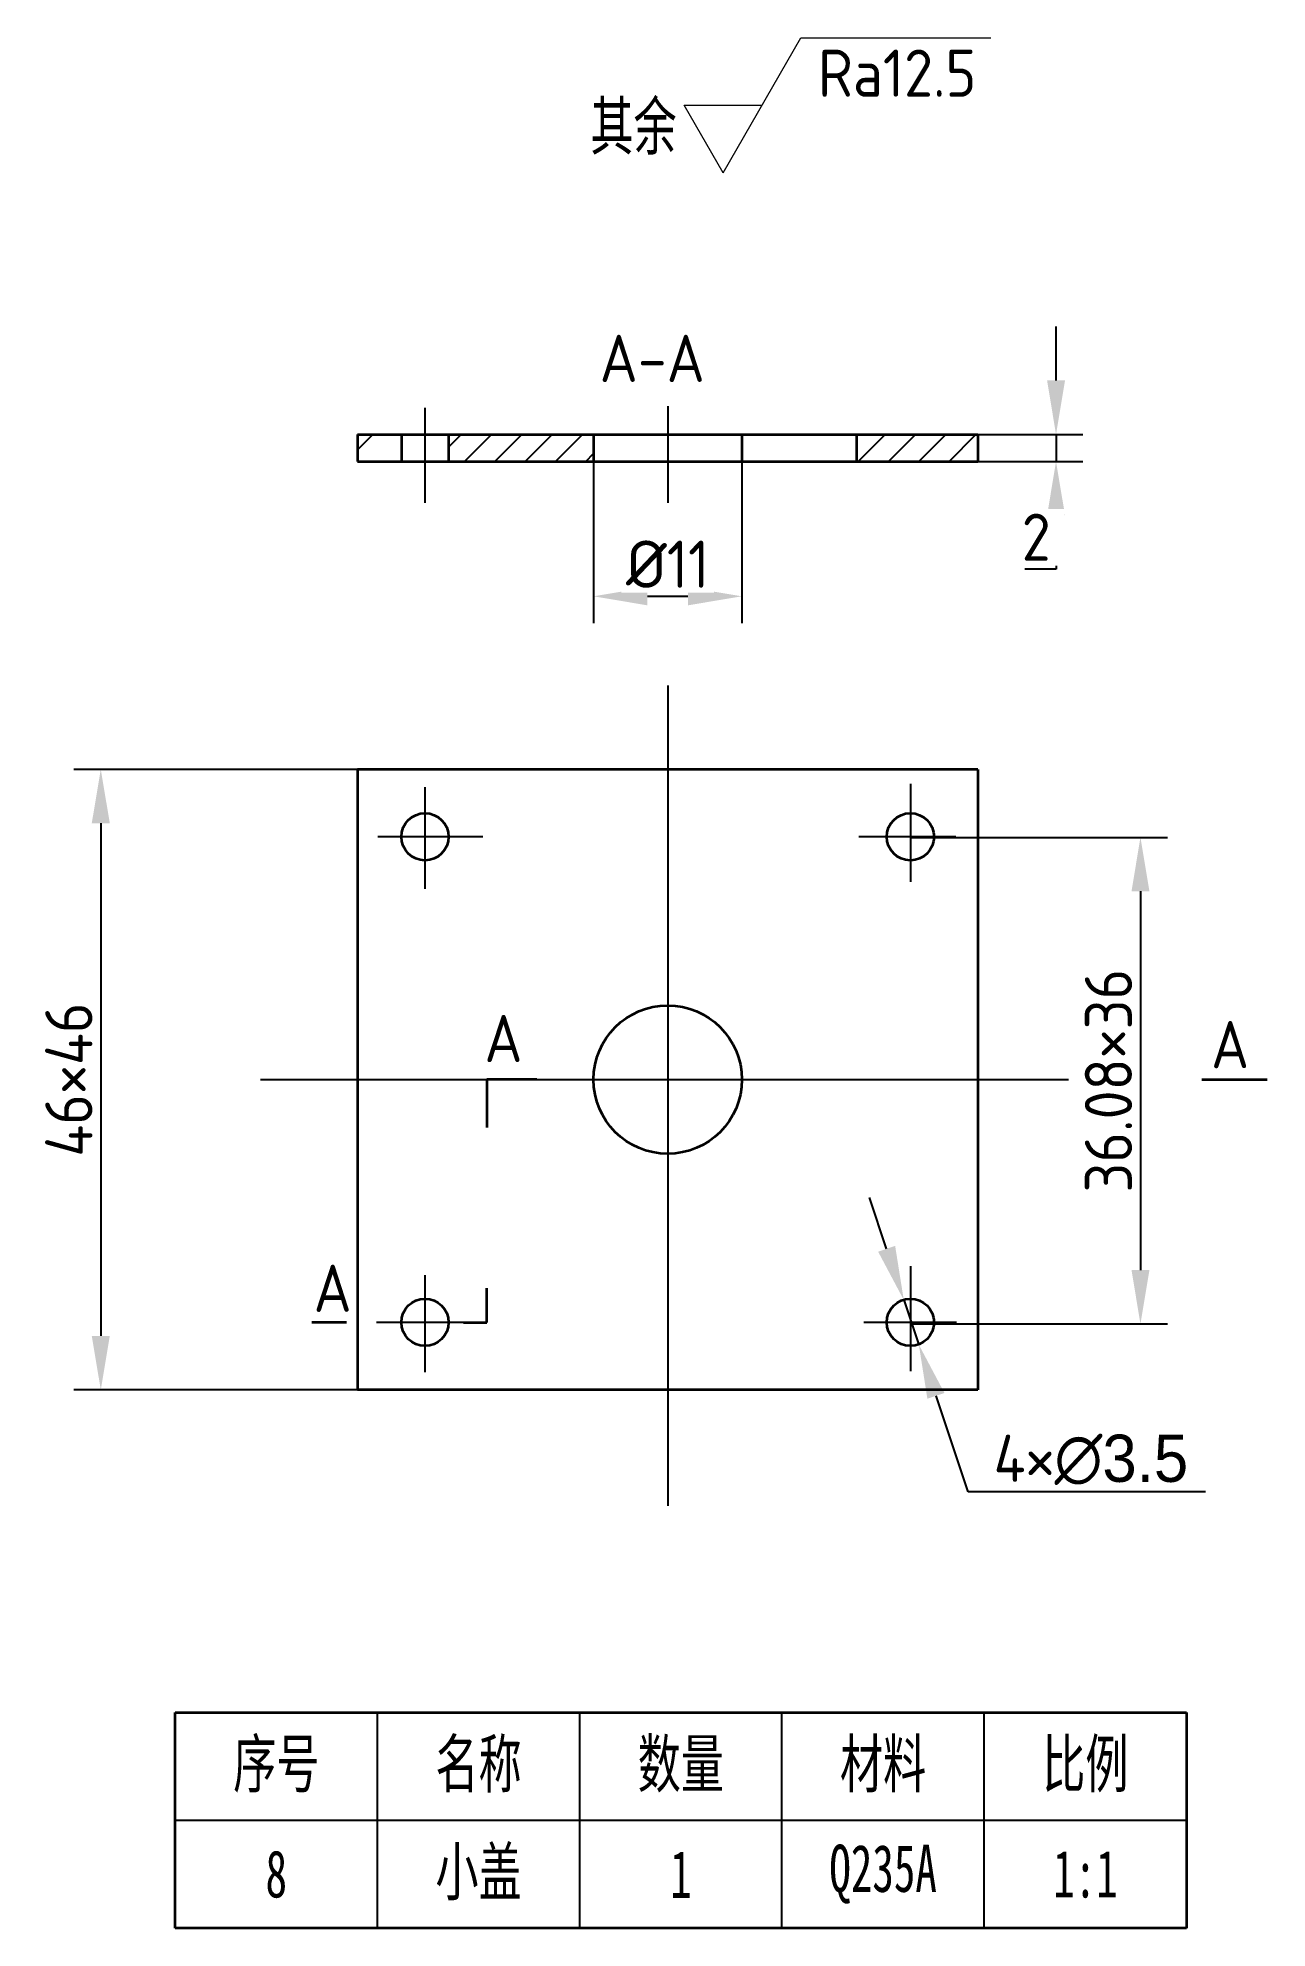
# Model space of a CAD drawing. Header units: millimetres. Extents: x 2288 to 2379, y 1456 to 1596.
import ezdxf

# ---------------------------------------------------------------- set-up
doc = ezdxf.new("R2010")
doc.units = ezdxf.units.MM
doc.linetypes.add('CENTERX2', pattern=[101.6, 63.5, -12.7, 12.7, -12.7])
doc.linetypes.add('HIDDENX2', pattern=[19.05, 12.7, -6.35])
for name, color, linetype in [('中心线', 1, 'CENTERX2'), ('标注', 3, 'Continuous'), ('细实线', 7, 'Continuous'), ('虚线', 7, 'HIDDENX2')]:
    doc.layers.add(name, color=color, linetype=linetype)
doc.layers.add('粗实线', color=7, linetype='Continuous', lineweight=35)
doc.styles.add('ISOCP', font='isocp.shx', dxfattribs={"height": 3.5})
doc.styles.add('仿宋', font='simfang.ttf', dxfattribs={"width": 0.67, "height": 3.5})
doc.styles.add('长仿宋体', font='simfang.ttf', dxfattribs={"width": 0.67, "height": 3.5})
doc.dimstyles.new('ISO-25$0', dxfattribs={"dimtxt": 3.5, "dimasz": 4, "dimexe": 2, "dimexo": 0, "dimtad": 1, "dimtoh": 1, "dimdsep": 46, "dimtxsty": 'ISOCP', "dimcen": 2.5, "dimadec": 0, "dimazin": 0, "dimtfac": 1, "dimtmove": 0, "dimatfit": 3, "dimfxl": 1, "dimtfill": 1, "dimarcsym": 0})
doc.dimstyles.new('ISO-25$3', dxfattribs={"dimtxt": 3.5, "dimasz": 4, "dimexe": 2, "dimexo": 0, "dimtad": 1, "dimtoh": 1, "dimdsep": 46, "dimtxsty": 'ISOCP', "dimcen": 2.5, "dimadec": 0, "dimazin": 0, "dimtfac": 1, "dimtmove": 0, "dimatfit": 3, "dimfxl": 1, "dimtfill": 1, "dimarcsym": 0})

# ---------------------------------------------------------------- blocks, each defined once
blk = doc.blocks.new('*D12')
at = {"layer": 'Defpoints', "color": 0, "ltscale": 0.01, "transparency": 16777216}
for p in [(2311.98, 1541.67), (2292.94, 1495.67), (2311.98, 1495.67)]:
    blk.add_point(p, dxfattribs=at)
at = {"layer": '标注', "color": 0, "lineweight": -2, "ltscale": 0.01, "transparency": 16777216}
for p, q in [((2311.98, 1541.67), (2290.94, 1541.67)), ((2292.94, 1537.67), (2292.94, 1499.67)), ((2311.98, 1495.67), (2290.94, 1495.67))]:
    blk.add_line(p, q, dxfattribs=at)
at = {"layer": '标注', "color": 0, "ltscale": 0.01, "transparency": 16777216}
for points in [[(2292.27, 1537.67), (2293.61, 1537.67), (2292.94, 1541.67)], [(2292.27, 1499.67), (2293.61, 1499.67), (2292.94, 1495.67)]]:
    blk.add_solid(points, dxfattribs=at)
at = {"layer": '标注', "color": 0, "ltscale": 0.01, "transparency": 16777216, "insert": (2290.57, 1518.67), "char_height": 3.5, "attachment_point": 5, "rotation": 90, "style": 'ISOCP', "bg_fill": 3, "box_fill_scale": 1.1, "bg_fill_color": 256, "bg_fill_true_color": 13158600, "bg_fill_transparency": 0}
blk.add_mtext('46×46', dxfattribs=at)
blk = doc.blocks.new('*D13')
at = {"layer": 'Defpoints', "color": 0, "ltscale": 0.01, "transparency": 16777216}
for p in [(2353.05, 1536.63), (2353.05, 1500.55), (2370.04, 1500.55)]:
    blk.add_point(p, dxfattribs=at)
at = {"layer": '标注', "color": 0, "lineweight": -2, "ltscale": 0.01, "transparency": 16777216}
for p, q in [((2353.05, 1536.63), (2372.04, 1536.63)), ((2370.04, 1532.63), (2370.04, 1504.55)), ((2353.05, 1500.55), (2372.04, 1500.55))]:
    blk.add_line(p, q, dxfattribs=at)
at = {"layer": '标注', "color": 0, "ltscale": 0.01, "transparency": 16777216}
for points in [[(2369.38, 1532.63), (2370.71, 1532.63), (2370.04, 1536.63)], [(2369.38, 1504.55), (2370.71, 1504.55), (2370.04, 1500.55)]]:
    blk.add_solid(points, dxfattribs=at)
at = {"layer": '标注', "color": 0, "ltscale": 0.01, "transparency": 16777216, "insert": (2367.67, 1518.59), "char_height": 3.5, "attachment_point": 5, "rotation": 90, "style": 'ISOCP', "bg_fill": 3, "box_fill_scale": 1.1, "bg_fill_color": 256, "bg_fill_true_color": 13158600, "bg_fill_transparency": 0}
blk.add_mtext('36.08×36', dxfattribs=at)
blk = doc.blocks.new('*D14')
at = {"layer": 'Defpoints', "color": 0, "ltscale": 0.01, "transparency": 16777216}
for p in [(2352.49, 1502.33), (2353.61, 1499.01)]:
    blk.add_point(p, dxfattribs=at)
at = {"layer": '标注', "color": 0, "lineweight": -2, "ltscale": 0.01, "transparency": 16777216}
for p, q in [((2351.22, 1506.12), (2349.95, 1509.92)), ((2352.49, 1502.33), (2353.61, 1499.01)), ((2357.26, 1488.11), (2354.88, 1495.22)), ((2374.86, 1488.11), (2357.26, 1488.11))]:
    blk.add_line(p, q, dxfattribs=at)
at = {"layer": '标注', "color": 0, "ltscale": 0.01, "transparency": 16777216}
for points in [[(2351.85, 1506.34), (2350.59, 1505.91), (2352.49, 1502.33)], [(2355.51, 1495.43), (2354.24, 1495.01), (2353.61, 1499.01)]]:
    blk.add_solid(points, dxfattribs=at)
at = {"layer": '标注', "color": 0, "ltscale": 0.01, "transparency": 16777216, "insert": (2366.37, 1490.48), "char_height": 3.5, "attachment_point": 5, "style": 'ISOCP', "bg_fill": 3, "box_fill_scale": 1.1, "bg_fill_color": 256, "bg_fill_true_color": 13158600, "bg_fill_transparency": 0}
blk.add_mtext('4×{\\fGulim|b0|i0|c134|p0;∅3.5}', dxfattribs=at)
blk = doc.blocks.new('*D15')
at = {"layer": 'Defpoints', "color": 0, "ltscale": 0.01, "transparency": 16777216}
for p in [(2357.91, 1566.5), (2357.91, 1564.5), (2363.78, 1564.5)]:
    blk.add_point(p, dxfattribs=at)
at = {"layer": '标注', "color": 0, "lineweight": -2, "ltscale": 0.01, "transparency": 16777216}
for p, q in [((2363.78, 1570.5), (2363.78, 1574.5)), ((2357.91, 1566.5), (2365.78, 1566.5)), ((2363.78, 1566.5), (2363.78, 1564.5)), ((2357.91, 1564.5), (2365.78, 1564.5)), ((2363.78, 1560.5), (2363.78, 1556.5)), ((2363.78, 1556.5), (2361.46, 1556.5))]:
    blk.add_line(p, q, dxfattribs=at)
at = {"layer": '标注', "color": 0, "ltscale": 0.01, "transparency": 16777216}
for points in [[(2363.12, 1570.5), (2364.45, 1570.5), (2363.78, 1566.5)], [(2363.12, 1560.5), (2364.45, 1560.5), (2363.78, 1564.5)]]:
    blk.add_solid(points, dxfattribs=at)
at = {"layer": '标注', "color": 0, "ltscale": 0.01, "transparency": 16777216, "insert": (2362.31, 1558.88), "char_height": 3.5, "attachment_point": 5, "style": 'ISOCP', "bg_fill": 3, "box_fill_scale": 1.1, "bg_fill_color": 256, "bg_fill_true_color": 13158600, "bg_fill_transparency": 0}
blk.add_mtext('2', dxfattribs=at)
blk = doc.blocks.new('*D16')
at = {"layer": 'Defpoints', "color": 0, "ltscale": 0.01, "transparency": 16777216}
for p in [(2329.48, 1564.5), (2340.48, 1564.5), (2340.48, 1554.5)]:
    blk.add_point(p, dxfattribs=at)
at = {"layer": '标注', "color": 0, "lineweight": -2, "ltscale": 0.01, "transparency": 16777216}
for p, q in [((2329.48, 1564.5), (2329.48, 1552.5)), ((2340.48, 1564.5), (2340.48, 1552.5)), ((2333.48, 1554.5), (2336.48, 1554.5))]:
    blk.add_line(p, q, dxfattribs=at)
at = {"layer": '标注', "color": 0, "ltscale": 0.01, "transparency": 16777216}
for points in [[(2333.48, 1555.17), (2333.48, 1553.83), (2329.48, 1554.5)], [(2336.48, 1555.17), (2336.48, 1553.83), (2340.48, 1554.5)]]:
    blk.add_solid(points, dxfattribs=at)
at = {"layer": '标注', "color": 0, "ltscale": 0.01, "transparency": 16777216, "insert": (2334.98, 1556.88), "char_height": 3.5, "attachment_point": 5, "style": 'ISOCP', "bg_fill": 3, "box_fill_scale": 1.1, "bg_fill_color": 256, "bg_fill_true_color": 13158600, "bg_fill_transparency": 0}
blk.add_mtext('{\\fISOCPEUR|b0|i0|c134|p0;%%C}11', dxfattribs=at)
blk = doc.blocks.new('小明细框')
at = {"lineweight": 35}
for p, q in [((-75, 0), (-75, 16)), ((-75, 16), (0, 16)), ((0, 16), (0, 0)), ((0, 0), (-75, 0))]:
    blk.add_line(p, q, dxfattribs=at)
at = {"lineweight": -3}
for p, q in [((-60, 0), (-60, 16)), ((-45, 0), (-45, 16)), ((-30, 0), (-30, 16)), ((-15, 0), (-15, 16)), ((-75, 8), (0, 8))]:
    blk.add_line(p, q, dxfattribs=at)
at = {"lineweight": 35, "char_height": 3.5, "attachment_point": 5, "style": '仿宋'}
for s, insert in [('\\pxqc;序号', (-67.5, 12)), ('\\pxqc;名称', (-52.5, 12)), ('\\pxqc;数量', (-37.5, 12)), ('\\pxqc;材料', (-22.5, 12)), ('\\pxqc;比例', (-7.5, 12))]:
    blk.add_mtext_dynamic_manual_height_columns(s, width=15, gutter_width=17.5, heights=[0], dxfattribs=dict(at, insert=insert))
blk = doc.blocks.new('去除表面')
at = {"layer": '标注', "lineweight": 0}
for p, q in [((0, 0), (5.77, 10)), ((0, 0), (-2.89, 5)), ((-2.89, 5), (2.89, 5))]:
    blk.add_line(p, q, dxfattribs=at)
blk = doc.blocks.new('去除材料')
at = {"layer": '粗实线', "color": 3, "lineweight": 0}
blk.add_line((5.77, 10), (19.84, 10), dxfattribs=at)
blk.add_blockref('去除表面', (0, 0), dxfattribs=at)
blk = doc.blocks.new('RA12.5NEW')
at = {"color": 3, "lineweight": 35}
blk.add_blockref('去除材料', (0, 0), dxfattribs=at)
at = {"color": 3, "lineweight": 0, "insert": (7.03, 9.13), "char_height": 3.5, "attachment_point": 1, "style": 'ISOCP'}
blk.add_mtext_dynamic_manual_height_columns('Ra12.5', width=14.0667, gutter_width=17.5, heights=[0], dxfattribs=at)

msp = doc.modelspace()

# ---------------------------------------------------------------- hatches: boundary and pattern name
at = {"layer": '细实线', "transparency": 33554687}
h = msp.add_hatch(dxfattribs=at)
h.set_pattern_fill('ANSI31', color=256, scale=0.5)
h.set_pattern_definition([(45, (-664.1663, -746.0695), (-1.122532, 1.122532), [])])
h.paths.add_polyline_path([(2329.482, 1564.501), (2329.482, 1566.501), (2318.732, 1566.501), (2318.732, 1564.501)])
h.paths.add_polyline_path([(2348.982, 1566.501), (2348.982, 1564.501), (2357.982, 1564.501), (2357.982, 1566.501)])
at = {"layer": '虚线'}
h = msp.add_hatch(dxfattribs=at)
h.set_pattern_fill('ANSI31', color=256)
h.set_pattern_definition([(45, (-564.787, -745.644), (-2.245064, 2.245064), [])])
h.paths.add_polyline_path([(2311.982, 1566.501), (2311.982, 1564.501), (2315.232, 1564.501), (2315.232, 1566.501)])

# ---------------------------------------------------------------- linework, layer by layer
at = {"layer": '中心线'}
for p, q in [((2316.982, 1568.467), (2316.982, 1561.441)), ((2334.982, 1568.586), (2334.982, 1561.441)), ((2334.982, 1547.883), (2334.982, 1487.071)), ((2316.982, 1540.359), (2316.982, 1532.82)), ((2352.982, 1540.586), (2352.982, 1533.329)), ((2321.277, 1536.671), (2313.482, 1536.671)), ((2356.351, 1536.671), (2349.155, 1536.671)), ((2304.78, 1518.671), (2364.702, 1518.671)), ((2316.982, 1504.174), (2316.982, 1496.971)), ((2352.982, 1504.844), (2352.982, 1497.055)), ((2320.942, 1500.671), (2313.399, 1500.671)), ((2356.396, 1500.671), (2349.523, 1500.671))]:
    msp.add_line(p, q, dxfattribs=at)
at = {"layer": '粗实线'}
for p, q in [((2311.982, 1566.501), (2311.982, 1564.501)), ((2311.982, 1566.501), (2357.982, 1566.501)), ((2315.232, 1566.501), (2315.232, 1564.501)), ((2318.732, 1566.501), (2318.732, 1564.501)), ((2329.482, 1566.501), (2329.482, 1564.501)), ((2340.482, 1566.501), (2340.482, 1564.501)), ((2348.982, 1566.501), (2348.982, 1564.501)), ((2357.982, 1566.501), (2357.982, 1564.501)), ((2311.982, 1564.501), (2357.982, 1564.501)), ((2311.982, 1541.671), (2311.982, 1495.671)), ((2357.982, 1541.671), (2311.982, 1541.671)), ((2357.982, 1541.671), (2357.982, 1495.671)), ((2325.282, 1518.671), (2321.575, 1518.671)), ((2321.575, 1518.671), (2321.575, 1515.125)), ((2374.594, 1518.671), (2379.442, 1518.671)), ((2321.575, 1500.671), (2321.575, 1503.209)), ((2311.168, 1500.671), (2308.593, 1500.671)), ((2319.845, 1500.671), (2321.575, 1500.671)), ((2321.575, 1500.671), (2321.575, 1500.671)), ((2357.982, 1495.671), (2311.982, 1495.671))]:
    msp.add_line(p, q, dxfattribs=at)
for centre, radius in [((2316.982, 1536.671), 1.75), ((2352.982, 1536.671), 1.75), ((2334.982, 1518.671), 5.5), ((2316.982, 1500.671), 1.75), ((2352.982, 1500.671), 1.75)]:
    msp.add_circle(centre, radius, dxfattribs=at)

# ---------------------------------------------------------------- block references
at = {"layer": '细实线'}
for name, p in [('RA12.5NEW', (2339.094, 1585.906)), ('小明细框', (2373.456, 1455.755))]:
    msp.add_blockref(name, p, dxfattribs=at)

# ---------------------------------------------------------------- texts
at = {"layer": '粗实线', "char_height": 3.5, "attachment_point": 1, "style": 'ISOCP'}
for insert in [(2321.388, 1523.468), (2375.278, 1523.015), (2308.719, 1504.95)]:
    msp.add_mtext_dynamic_manual_height_columns('A', width=5.12972, gutter_width=17.5, heights=[0], dxfattribs=dict(at, insert=insert))
at = {"layer": '细实线', "char_height": 3.5}
for s, width, insert, attachment_point, style in [('{\\C3;其余}', 7.98759, (2329.25, 1591.122), 1, '长仿宋体'), ('A-A', 21.797, (2329.937, 1573.892), 1, 'ISOCP'), ('小盖', 15, (2320.956, 1459.755), 5, '长仿宋体'), ('Q235A', 15, (2350.956, 1459.755), 5, '长仿宋体'), ('\\pxqc;8', 15, (2305.956, 1459.755), 5, '长仿宋体'), ('\\pxqc;1', 15, (2335.956, 1459.755), 5, '仿宋'), ('\\pxqc;1:1', 15, (2365.956, 1459.755), 5, '长仿宋体')]:
    msp.add_mtext_dynamic_manual_height_columns(s, width=width, gutter_width=17.5, heights=[0], dxfattribs=dict(at, insert=insert, attachment_point=attachment_point, style=style))

# ---------------------------------------------------------------- next in the draw order: dimensions: what is measured, and where the dimension line sits
at = {"layer": '标注', "ltscale": 0.01}
dim = msp.add_linear_dim(base=(2363.782, 1564.501), p1=(2357.913, 1566.501), p2=(2357.913, 1564.501), angle=90, dimstyle='ISO-25$0', override={"dimtxsty": 'ISOCP'}, dxfattribs=at)
dim.commit()
dim.dimension.update_dxf_attribs({"geometry": '*D15', "text_midpoint": (2362.308, 1558.876)})
dim = msp.add_linear_dim(base=(2340.482, 1554.501), p1=(2329.482, 1564.501), p2=(2340.482, 1564.501), text='{\\fISOCPEUR|b0|i0|c134|p0;%%C}<>', dimstyle='ISO-25$0', override={"dimtxsty": 'ISOCP'}, dxfattribs=at)
dim.commit()
dim.dimension.update_dxf_attribs({"geometry": '*D16', "text_midpoint": (2334.982, 1556.876)})
for base, p1, p2, text, picture, middle in [((2292.941, 1495.671), (2311.982, 1541.671), (2311.982, 1495.671), '<>×46', '*D12', (2290.566, 1518.671)), ((2370.043, 1500.546), (2353.05, 1536.628), (2353.05, 1500.546), '<>×36', '*D13', (2367.668, 1518.587))]:
    dim = msp.add_linear_dim(base=base, p1=p1, p2=p2, angle=90, text=text, dimstyle='ISO-25$0', override={"dimtxsty": 'ISOCP'}, dxfattribs=at)
    dim.commit()
    dim.dimension.update_dxf_attribs({"geometry": picture, "text_midpoint": middle})

# ---------------------------------------------------------------- next in the draw order: dimensions: what is measured, and where the dimension line sits
dim = msp.add_diameter_dim_2p(p1=(2352.493, 1502.331), p2=(2353.606, 1499.012), text='4×{\\fGulim|b0|i0|c134|p0;<>}', dimstyle='ISO-25$3', override={"dimdec": 1, "dimtxsty": 'ISOCP'}, dxfattribs=at)
dim.commit()
dim.dimension.update_dxf_attribs({"geometry": '*D14', "text_midpoint": (2366.373, 1490.483)})

doc.saveas('drawing.dxf')
